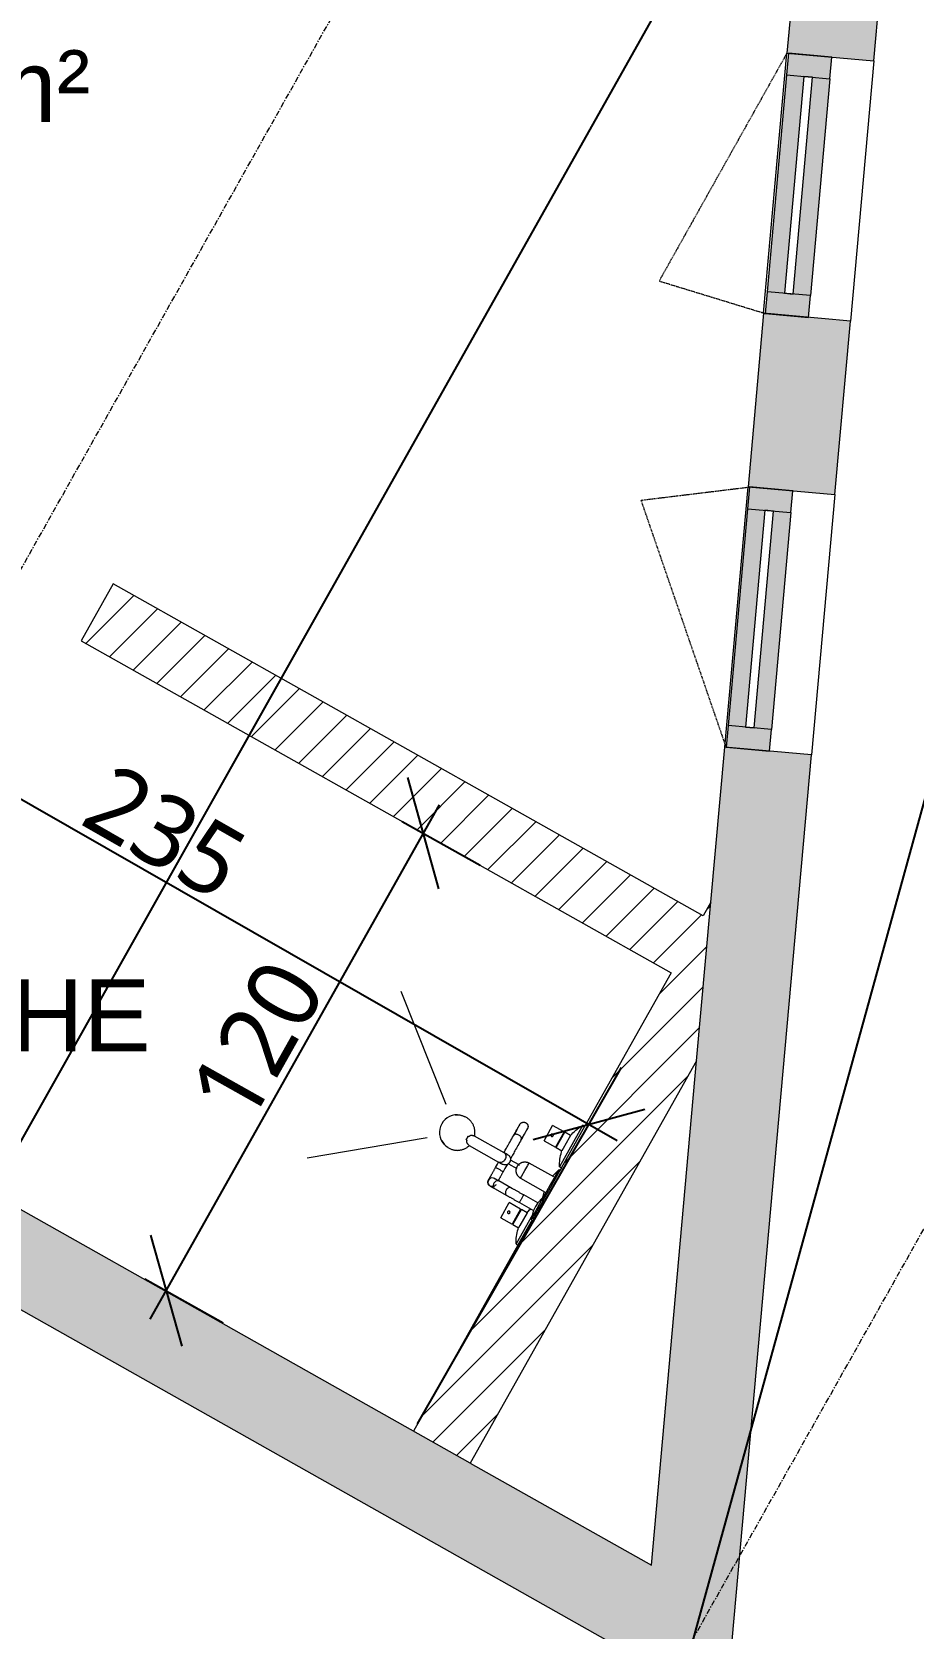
# Model space of a CAD drawing. Header units: millimetres. Extents: x 139864 to 546726, y 40253 to 3921401762.
# Drawn here: x 302324 to 304348, y 55252 to 58917 of the extents above; entities that cross this region are included whole.
import ezdxf

# ---------------------------------------------------------------- set-up
doc = ezdxf.new("R2010")
doc.units = ezdxf.units.MM
for name, pattern in [('Caché', [3, 2, -1]), ('Centre', [12.5, 2.5, -1.875, 6.25, -1.875]), ('Ligne de quadrillage', [22.225, 12.7, -3.175, 3.175, -3.175]), ('Triple tiret', [21.25, 6.25, -1.875, 2.5, -1.875, 2.5, -1.875, 2.5, -1.875])]:
    doc.linetypes.add(name, pattern=pattern)
for name, color, linetype, lineweight in [('AS-20_AXES-ET-FILES', 12, 'Centre', 9), ('AS-22_MOYEN', 3, 'Continuous', 13), ('AS-23_FIN', 2, 'Continuous', 9), ('AS-24_TRES-FIN', 9, 'Continuous', 9), ('AS-25_PROJECTIONS', 12, 'Triple tiret', 9), ('AS-26_STRUCTURE-BETON', 6, 'Continuous', 13), ('AS-30_COTE-1', 1, 'Continuous', 5), ('AS-31_TXT-1', 32, 'Continuous', 5), ('AS-41_SANITAIRES', 9, 'Continuous', 9), ('AS-50_HACHURES-01', 9, 'Continuous', 13)]:
    doc.layers.add(name, color=color, linetype=linetype, lineweight=lineweight)
doc.styles.add('Arial', font='arial.ttf', dxfattribs={"height": 165})
doc.styles.add('Trebuchet MS_2', font='trebuc.ttf', dxfattribs={"height": 165})
doc.dimstyles.new('Cotes_linéaires', dxfattribs={"dimscale": 304.8, "dimtxt": 170.1069, "dimasz": 0.615157, "dimexe": 0.492126, "dimexo": 0.0625, "dimgap": 0.049213, "dimtad": 1, "dimdec": 0, "dimlfac": 0.1, "dimzin": 0, "dimdsep": 46, "dimtxsty": 'Trebuchet MS_2', "dimblk1": 'OBLIQUE', "dimblk2": 'OBLIQUE', "dimsah": 1, "dimcen": 0.09, "dimdle": 0.246063, "dimazin": 0, "dimtfac": 1, "dimtdec": 4, "dimtix": 1, "dimtmove": 0, "dimatfit": 3, "dimfxl": 0, "dimtvp": 1, "dimtolj": 1, "dimtzin": 0, "dimarcsym": 0})
doc.dimstyles.get("Standard").update_dxf_attribs({"dimtxt": 0.18, "dimasz": 0.18, "dimexe": 0.18, "dimexo": 0.0625, "dimgap": 0.09, "dimtad": 0, "dimtih": 1, "dimtoh": 1, "dimdec": 4, "dimzin": 0, "dimdsep": 46, "dimtxsty": 'Standard', "dimcen": 0.09, "dimadec": 0, "dimazin": 0, "dimtfac": 1, "dimtdec": 4, "dimtofl": 0, "dimtmove": 0, "dimatfit": 3, "dimfxl": 0, "dimtolj": 1, "dimtzin": 0, "dimarcsym": 0})

# ---------------------------------------------------------------- blocks, each defined once
blk = doc.blocks.new('SAN-DOUCHE-ITA - ADA Shower-10082010-12_ Niveau 12 -  BAT BUREAUX')
at = {"layer": 'AS-41_SANITAIRES'}
for p, q in [((-231.9, 595), (-56.1, 377.8)), ((207.7, 595), (31.8, 377.8)), ((-52.2, 327.8), (-52.3, 325.7)), ((28.1, 325.7), (27.9, 327.8)), ((-24.6, 284.4), (-24.6, 207)), ((0.4, 206.2), (0.4, 284.4)), ((-82.1, 185.4), (-82.1, 152.8)), ((-62.1, 153.6), (-62.1, 185.4)), ((-17.1, 185.6), (-17.1, 163.3)), ((-7.1, 162.7), (-7.1, 185.6)), ((-133.7, 140.2), (-133.7, 110.2)), ((-133.7, 140.2), (-93.7, 140.2)), ((-93.7, 110.2), (-133.7, 110.2)), ((-130.7, 110.2), (-130.7, 108.2)), ((-96.7, 108.2), (-96.7, 110.2)), ((-93.7, 110.2), (-93.7, 140.2)), ((-82.1, 120), (-82.1, 83)), ((-62.1, 83), (-62.1, 120)), ((-32.1, 145), (-32.1, 80.1)), ((-32.1, 145), (-32.1, 144.4)), ((-32.1, 145), (-26.3, 145)), ((-26, 145), (-12.1, 145)), ((-12.1, 145), (1.7, 145)), ((2.1, 145), (7.9, 145)), ((7.9, 80.1), (7.9, 145)), ((69.5, 140.2), (69.5, 110.2)), ((69.5, 140.2), (109.5, 140.2)), ((109.5, 110.2), (69.5, 110.2)), ((72.5, 110.2), (72.5, 108.2)), ((106.5, 108.2), (106.5, 110.2)), ((109.5, 110.2), (109.5, 140.2)), ((-168.7, 80), (-168.7, 75)), ((-92.2, 80), (-168.7, 80)), ((-168.7, 75), (-101.5, 75)), ((-133.7, 108.2), (-133.7, 93.2)), ((-133.7, 108.2), (-93.7, 108.2)), ((-127.9, 93.2), (-133.7, 93.2)), ((-93.7, 93.2), (-127.7, 93.2)), ((-82.1, 83), (-102.1, 78)), ((-102.1, 78), (-102.1, 75)), ((-100.7, 78), (-72.1, 78)), ((-72.1, 75), (-100.7, 75)), ((-93.7, 93.2), (-93.7, 108.2)), ((-72.1, 83), (-82.1, 83)), ((-62.1, 83), (-72.1, 83)), ((-72.1, 78), (-51.4, 78)), ((-51.3, 75), (-72.1, 75)), ((-46.9, 79.2), (-62.1, 83)), ((-32.1, 83), (-52.1, 78)), ((-52.1, 78), (-52.1, 75)), ((-12.1, 78), (-52.1, 78)), ((-12.1, 75), (-52.1, 75)), ((27.9, 78), (-12.1, 78)), ((27.9, 75), (-12.1, 75)), ((27.9, 78), (7.9, 83)), ((27.9, 75), (27.9, 78)), ((34.5, 80), (34.5, 75)), ((144.5, 80), (34.5, 80)), ((34.5, 75), (144.5, 75)), ((69.5, 108.2), (69.5, 93.2)), ((69.5, 108.2), (109.5, 108.2)), ((75.3, 93.2), (69.5, 93.2)), ((103.5, 93.2), (75.5, 93.2)), ((109.5, 93.2), (103.6, 93.2)), ((109.5, 93.2), (109.5, 108.2)), ((144.5, 75), (144.5, 80))]:
    blk.add_line(p, q, dxfattribs=at)
at = {"layer": 'AS-41_SANITAIRES', "flags": 128}
for points in [[(-50.1, 335.8), (-50.6, 334.3), (-51.1, 332.8), (-51.5, 331.3), (-51.8, 329.7), (-52.1, 328.1), (-52.3, 326.5), (-52.4, 324.9), (-52.5, 323.3), (-52.5, 321.7), (-52.4, 320.1), (-52.3, 318.5), (-52.1, 317), (-51.9, 315.4), (-51.6, 313.8), (-51.2, 312.2), (-50.8, 310.7), (-50.3, 309.2), (-49.7, 307.7), (-49.1, 306.2), (-48.4, 304.8), (-47.7, 303.3), (-46.9, 302), (-46, 300.6), (-45.1, 299.3), (-44.1, 298), (-43.1, 296.8), (-42.1, 295.5), (-41, 294.4), (-39.8, 293.3), (-38.6, 292.2), (-37.4, 291.2), (-36.1, 290.2), (-34.8, 289.3), (-33.4, 288.4), (-32, 287.6), (-30.6, 286.9), (-29.2, 286.2), (-27.7, 285.5), (-26.2, 284.9), (-24.7, 284.4), (-24.6, 284.4)], [(0.4, 284.4), (1.9, 284.9), (3.4, 285.5), (4.9, 286.1), (6.3, 286.8), (7.7, 287.6), (9.1, 288.4), (10.5, 289.3), (11.8, 290.2), (13.1, 291.1), (14.3, 292.2), (15.5, 293.2), (16.7, 294.3), (17.8, 295.5), (18.8, 296.7), (19.9, 297.9), (20.8, 299.2), (21.7, 300.5), (22.6, 301.9), (23.4, 303.3), (24.1, 304.7), (24.8, 306.1), (25.4, 307.6), (26, 309.1), (26.5, 310.6), (26.9, 312.2), (27.3, 313.7), (27.6, 315.3), (27.9, 316.9), (28.1, 318.5), (28.2, 320.1), (28.3, 321.7), (28.3, 323.3), (28.2, 324.9), (28, 326.4), (27.8, 328), (27.6, 329.6), (27.2, 331.2), (26.9, 332.7), (26.4, 334.3), (25.9, 335.8), (25.8, 335.8)], [(-72.5, 187.1), (-72.9, 187.1), (-73.3, 187.2), (-73.7, 187.2), (-74.1, 187.3), (-74.5, 187.4), (-74.9, 187.5), (-75.3, 187.6), (-75.6, 187.7), (-76, 187.9), (-76.4, 188), (-76.7, 188.2), (-77.1, 188.4), (-77.4, 188.6), (-77.8, 188.8), (-78.1, 189.1), (-78.4, 189.3), (-78.7, 189.6), (-79, 189.8), (-79.3, 190.1), (-79.6, 190.4), (-79.8, 190.7), (-80.1, 191), (-80.3, 191.4), (-80.5, 191.7), (-80.7, 192), (-80.9, 192.4), (-81.1, 192.7), (-81.3, 193.1), (-81.4, 193.5), (-81.6, 193.8), (-81.7, 194.2), (-81.8, 194.6), (-81.9, 195), (-82, 195.4), (-82, 195.8), (-82.1, 196.2), (-82.1, 196.6), (-82.1, 197), (-82.1, 197.4), (-82.1, 197.8), (-82.1, 198.2), (-82, 198.6), (-81.9, 199), (-81.9, 199.4), (-81.8, 199.8), (-81.6, 200.1), (-81.5, 200.5), (-81.4, 200.9), (-81.2, 201.3), (-81, 201.6), (-80.8, 202), (-80.6, 202.3), (-80.4, 202.7), (-80.2, 203), (-80, 203.3), (-79.7, 203.6), (-79.4, 203.9), (-79.2, 204.2), (-78.9, 204.5), (-78.6, 204.7), (-78.3, 205), (-77.9, 205.2), (-77.6, 205.5), (-77.3, 205.7), (-76.9, 205.9), (-76.6, 206), (-76.2, 206.2), (-75.8, 206.4), (-75.5, 206.5), (-75.1, 206.6), (-74.7, 206.8), (-74.3, 206.9), (-73.9, 206.9), (-73.5, 207), (-73.1, 207), (-72.7, 207.1), (-72.3, 207.1), (-72.1, 207.1)], [(-82.1, 197.1), (-82.1, 197), (-82.1, 196.9), (-82.1, 196.7), (-82.1, 196.4), (-82.1, 196), (-82.1, 195.6), (-82.1, 195.1), (-82.1, 194.5), (-82.1, 193.9), (-82.1, 193.2), (-82.1, 192.4), (-82.1, 191.6), (-82.1, 190.7), (-82.1, 189.8), (-82.1, 188.7), (-82.1, 187.7), (-82.1, 186.6), (-82.1, 185.4), (-82.1, 185.4)], [(-72.1, 207.1), (-72.1, 207.1), (-72, 207.1), (-71.9, 207.1), (-71.7, 207.1), (-71.4, 207.1), (-71.1, 207.1), (-70.8, 207.1), (-70.4, 207.1), (-69.9, 207.1), (-69.4, 207.1), (-68.8, 207.1), (-68.2, 207.1), (-67.5, 207.1), (-66.8, 207.1), (-66.1, 207.1), (-65.3, 207.1), (-64.4, 207.1), (-63.5, 207.1), (-62.6, 207.1), (-61.6, 207.1), (-60.6, 207.1), (-59.5, 207.1), (-58.5, 207.1), (-57.3, 207.1), (-56.2, 207.1), (-55, 207.1), (-53.8, 207.1), (-52.6, 207.1), (-51.3, 207.1), (-50, 207.1), (-48.7, 207.1), (-47.4, 207.1), (-46.1, 207.1), (-44.7, 207.1), (-43.3, 207.1), (-42, 207.1), (-40.6, 207.1), (-39.2, 207.1), (-39, 207.1)], [(-72, 187.1), (-72.1, 187.1), (-72.1, 187.1)], [(-39, 187.1), (-40.4, 187.1), (-41.8, 187.1), (-43.2, 187.1), (-44.5, 187.1), (-45.9, 187.1), (-47.2, 187.1), (-48.5, 187.1), (-49.8, 187.1), (-51.1, 187.1), (-52.4, 187.1), (-53.6, 187.1), (-54.8, 187.1), (-56, 187.1), (-57.2, 187.1), (-58.3, 187.1), (-59.4, 187.1), (-60.4, 187.1), (-61.5, 187.1), (-62.4, 187.1)], [(-62.1, 185.4), (-62.1, 186.5), (-62.1, 187.7), (-62.1, 188.7), (-62.1, 189.7), (-62.1, 190.7), (-62.1, 191.6), (-62.1, 192.4), (-62.1, 193.2), (-62.1, 193.9), (-62.1, 194.5), (-62.1, 195.1), (-62.1, 195.6), (-62.1, 196), (-62.1, 196.4), (-62.1, 196.6), (-62.1, 196.9), (-62.1, 197), (-62.1, 197.1)], [(-39, 207.1), (-34.3, 207.1), (-29.6, 207.1), (-24.9, 207.1)], [(-20, 187.1), (-20.9, 187.1), (-25.6, 187.1), (-30.3, 187.1), (-35, 187.1), (-39, 187.1)], [(-24.6, 206.5), (-24.6, 205.5), (-24.6, 204.6), (-24.6, 203.7), (-24.6, 202.8), (-24.6, 202), (-24.6, 201.3), (-24.6, 200.6), (-24.6, 200), (-24.6, 199.4), (-24.6, 198.9), (-24.6, 198.4), (-24.6, 198), (-24.6, 197.7), (-24.6, 197.5), (-24.6, 197.3), (-24.6, 197.1), (-24.6, 197.1)], [(46.1, 187.1), (41.9, 187.1), (37.9, 187.1), (34, 187.1), (30.2, 187.1), (26.5, 187.1), (23, 187.1), (19.6, 187.1), (16.4, 187.1), (13.3, 187.1), (10.4, 187.1), (7.6, 187.1), (5, 187.1), (2.6, 187.1), (0.3, 187.1), (-1.7, 187.1), (-3.6, 187.1), (-4.8, 187.1)], [(0.4, 207.1), (1.9, 207.1), (4.2, 207.1), (6.8, 207.1), (9.5, 207.1), (12.4, 207.1), (15.4, 207.1), (18.6, 207.1), (21.9, 207.1), (25.4, 207.1), (29, 207.1), (32.8, 207.1), (36.7, 207.1), (40.7, 207.1), (44.8, 207.1), (46.1, 207.1)], [(0.4, 197.1), (0.4, 197.2), (0.4, 197.3), (0.4, 197.5), (0.4, 197.8), (0.4, 198.2), (0.4, 198.6), (0.4, 199), (0.4, 199.5), (0.4, 200.1), (0.4, 200.8), (0.4, 201.5), (0.4, 202.2), (0.4, 203.1), (0.4, 203.9), (0.4, 204.9), (0.4, 205.8), (0.4, 206.5)], [(46.1, 207.1), (48.7, 207.1), (51.2, 207.1), (53.7, 207.1), (56, 207.1), (58.2, 207.1), (60.2, 207.1), (62.2, 207.1), (64, 207.1), (65.7, 207.1), (67.2, 207.1), (68.6, 207.1), (69.9, 207.1), (71, 207.1), (72, 207.1), (72.9, 207.1), (73.6, 207.1), (74.1, 207.1), (74.5, 207.1), (74.7, 207.1), (74.8, 207.1), (74.8, 207.1)], [(74.8, 207.1), (74.8, 207.1), (74.5, 207.1), (74.2, 207.1), (73.7, 207.1), (73, 207.1), (72.2, 207.1), (71.2, 207.1), (70.1, 207.1), (68.9, 207.1), (67.5, 207.1), (65.9, 207.1), (64.3, 207.1), (62.5, 207.1), (60.6, 207.1), (58.5, 207.1), (56.3, 207.1), (54, 207.1), (51.6, 207.1), (49.1, 207.1), (46.5, 207.1), (46.1, 207.1)], [(46.1, 187.1), (48.7, 187.1), (51.2, 187.1), (53.7, 187.1), (56, 187.1), (58.2, 187.1), (60.2, 187.1), (62.2, 187.1), (64, 187.1), (65.7, 187.1), (67.2, 187.1), (68.6, 187.1), (69.9, 187.1), (71, 187.1), (72, 187.1), (72.9, 187.1), (73.6, 187.1), (74.1, 187.1), (74.5, 187.1), (74.7, 187.1), (74.8, 187.1), (74.8, 187.1)], [(74.8, 187.1), (74.8, 187.1), (74.5, 187.1), (74.2, 187.1), (73.7, 187.1), (73, 187.1), (72.2, 187.1), (71.2, 187.1), (70.1, 187.1), (68.9, 187.1), (67.5, 187.1), (65.9, 187.1), (64.3, 187.1), (62.5, 187.1), (60.6, 187.1), (58.5, 187.1), (56.3, 187.1), (54, 187.1), (51.6, 187.1), (49.1, 187.1), (46.5, 187.1)], [(74.8, 207.1), (75.2, 207.1), (75.6, 207.1), (76, 207), (76.4, 207), (76.8, 206.9), (77.2, 206.8), (77.6, 206.7), (78, 206.6), (78.4, 206.5), (78.7, 206.3), (79.1, 206.1), (79.5, 206), (79.8, 205.8), (80.2, 205.6), (80.5, 205.3), (80.8, 205.1), (81.1, 204.9), (81.4, 204.6), (81.7, 204.3), (82, 204.1), (82.3, 203.8), (82.6, 203.5), (82.8, 203.2), (83, 202.8), (83.3, 202.5), (83.5, 202.2), (83.7, 201.8), (83.8, 201.5), (84, 201.1), (84.2, 200.7), (84.3, 200.3), (84.4, 200), (84.5, 199.6), (84.6, 199.2), (84.7, 198.8), (84.8, 198.4), (84.8, 198), (84.8, 197.6), (84.8, 197.2), (84.8, 196.8), (84.8, 196.4), (84.8, 196), (84.7, 195.6), (84.7, 195.2), (84.6, 194.8), (84.5, 194.4), (84.4, 194.1), (84.2, 193.7), (84.1, 193.3), (83.9, 192.9), (83.8, 192.6), (83.6, 192.2), (83.4, 191.9), (83.2, 191.5), (82.9, 191.2), (82.7, 190.9), (82.4, 190.6), (82.2, 190.3), (81.9, 190), (81.6, 189.7), (81.3, 189.5), (81, 189.2), (80.7, 189), (80.3, 188.7), (80, 188.5), (79.7, 188.3), (79.3, 188.1), (78.9, 188), (78.6, 187.8), (78.2, 187.7), (77.8, 187.5), (77.4, 187.4), (77, 187.3), (76.7, 187.3), (76.3, 187.2), (75.9, 187.1), (75.5, 187.1), (75.1, 187.1), (74.8, 187.1)], [(-82.1, 153.3), (-82.1, 152.1), (-82.1, 151), (-82.1, 149.8), (-82.1, 148.5), (-82.1, 147.2), (-82.1, 145.8), (-82.1, 144.4), (-82.1, 142.9), (-82.1, 141.4), (-82.1, 139.9), (-82.1, 138.3), (-82.1, 136.7), (-82.1, 135.1), (-82.1, 133.4), (-82.1, 131.7), (-82.1, 130), (-82.1, 128.3), (-82.1, 126.5), (-82.1, 124.7), (-82.1, 123), (-82.1, 121.2), (-82.1, 120)], [(-62.1, 120), (-62.1, 121.8), (-62.1, 123.6), (-62.1, 125.3), (-62.1, 127.1), (-62.1, 128.8), (-62.1, 130.6), (-62.1, 132.3), (-62.1, 134), (-62.1, 135.6), (-62.1, 137.2), (-62.1, 138.8), (-62.1, 140.4), (-62.1, 141.9), (-62.1, 143.4), (-62.1, 144.9), (-62.1, 146.3), (-62.1, 147.6), (-62.1, 148.9), (-62.1, 150.2), (-62.1, 151.4), (-62.1, 152.5), (-62.1, 153.3)], [(-32.1, 145), (-32.1, 145.8), (-32.1, 146.6), (-32, 147.4), (-31.9, 148.2), (-31.7, 149), (-31.5, 149.8), (-31.3, 150.5), (-31.1, 151.3), (-30.8, 152), (-30.5, 152.8), (-30.2, 153.5), (-29.9, 154.2), (-29.5, 154.9), (-29.1, 155.6), (-28.6, 156.3), (-28.2, 156.9), (-27.7, 157.6), (-27.2, 158.2), (-26.6, 158.8), (-26.1, 159.3), (-25.5, 159.9), (-24.9, 160.4), (-24.2, 160.9), (-23.6, 161.4), (-22.9, 161.8), (-22.2, 162.2), (-21.5, 162.6), (-20.8, 163), (-20.1, 163.3), (-19.4, 163.6), (-18.6, 163.9), (-17.9, 164.2), (-17.1, 164.4), (-16.3, 164.6), (-15.5, 164.7), (-14.7, 164.8), (-13.9, 164.9), (-13.1, 165), (-12.3, 165), (-12.1, 165)], [(-32.1, 146.6), (-32, 147.4), (-31.9, 148.2), (-31.7, 149)], [(-31.5, 149.8), (-31.3, 150.5), (-31.1, 151.3), (-30.8, 152), (-30.5, 152.8), (-30.2, 153.5), (-29.9, 154.2), (-29.5, 154.9), (-29.1, 155.6), (-28.6, 156.3), (-28.2, 156.9), (-27.7, 157.6)], [(-27.2, 158.2), (-26.6, 158.8), (-26.1, 159.3), (-25.5, 159.9), (-24.9, 160.4), (-24.2, 160.9), (-23.6, 161.4), (-22.9, 161.8), (-22.2, 162.2), (-21.5, 162.6), (-20.8, 163), (-20.1, 163.3), (-19.4, 163.6), (-18.6, 163.9), (-17.9, 164.2), (-17.1, 164.4)], [(-12.1, 165), (-11.3, 165), (-10.5, 164.9), (-9.7, 164.9), (-8.9, 164.7), (-8.1, 164.6), (-7.4, 164.4), (-6.6, 164.2), (-5.8, 164), (-5.1, 163.7), (-4.3, 163.4), (-3.6, 163.1), (-2.9, 162.7), (-2.2, 162.4), (-1.5, 161.9), (-0.8, 161.5), (-0.2, 161), (0.5, 160.6), (1.1, 160), (1.7, 159.5), (2.2, 158.9), (2.8, 158.3), (3.3, 157.7), (3.8, 157.1), (4.3, 156.5), (4.7, 155.8), (5.1, 155.1), (5.5, 154.4), (5.9, 153.7), (6.2, 153), (6.5, 152.2), (6.8, 151.5), (7, 150.7), (7.3, 150), (7.4, 149.2), (7.6, 148.4), (7.7, 147.6), (7.8, 146.8), (7.9, 146), (7.9, 145.2), (7.9, 145)], [(-7.2, 164.4), (-6.6, 164.2), (-5.8, 164), (-5.1, 163.7), (-4.3, 163.4), (-3.6, 163.1), (-2.9, 162.7), (-2.2, 162.4), (-1.5, 161.9), (-0.8, 161.5), (-0.2, 161), (0.5, 160.6)], [(1.7, 159.5), (2.2, 158.9), (2.8, 158.3), (3.3, 157.7), (3.8, 157.1), (4.3, 156.5), (4.7, 155.8), (5.1, 155.1), (5.5, 154.4), (5.9, 153.7), (6.2, 153), (6.5, 152.2), (6.8, 151.5), (7, 150.7), (7.3, 150), (7.4, 149.2), (7.6, 148.4), (7.7, 147.6), (7.8, 146.8), (7.9, 146), (7.9, 145.2)], [(-168.7, 80), (-164.9, 82.1), (-161.1, 84.1), (-157.1, 85.9), (-153.1, 87.6), (-149.1, 89.1), (-145, 90.4), (-140.8, 91.6), (-136.6, 92.6), (-133.5, 93.2)], [(-93.9, 93.2), (-89.7, 92.3), (-85.5, 91.2), (-82.1, 90.3)], [(34.5, 80), (38.3, 82.1), (42.1, 84.1), (46.1, 85.9), (50.1, 87.6), (54.1, 89.1), (58.2, 90.4), (62.4, 91.6), (66.6, 92.6), (69.7, 93.2)], [(109.3, 93.2), (113.5, 92.3), (117.7, 91.2), (121.9, 90), (126, 88.7), (130.1, 87.1), (134, 85.4), (138, 83.5), (141.8, 81.5), (144.5, 80)]]:
    blk.add_lwpolyline(points, dxfattribs=at)
at = {"layer": 'AS-41_SANITAIRES'}
for centre, radius, start, end in [((-72.1, 197.1), 10, 90, 195), ((-72.1, 197.1), 10, 15, 90), ((-72.1, 197.1), 10, 345, 14.5571), ((-18, 145), 20.8, 56.6125, 61.8358), ((-113.7, 130.2), 3, 360, 180), ((-113.7, 130.2), 3, 180, 0), ((89.5, 130.2), 3, 0, 180), ((89.5, 130.2), 3, 180, 0)]:
    blk.add_arc(centre, radius, start, end, dxfattribs=at)
for centre, major_axis, ratio, start_param, end_param in [((-12.1, 322.4), (40.4, 0), 0.98191, 2.513488, 3.058699), ((-12.1, 324.6), (-40.2, 0), 0.98191, 4.712389, 5.964728), ((-12.1, 324.6), (40.2, 0), 0.98191, 0.318534, 1.570796), ((-12.1, 322.4), (40.4, 0), 0.98191, 0.082893, 0.628105), ((-12.1, 322.4), (40.4, 0), 0.98191, 3.424357, 3.456179), ((-12.1, 305.8), (12.5, 0), 0.707107, 4.36728, 4.712389), ((-12.1, 305.8), (-12.5, 0), 0.707107, 1.570796, 1.915906), ((-12.1, 322.4), (40.4, 0), 0.98191, 5.968599, 6.000421), ((-72.1, 197.1), (10, 0), 0.999727, 1.570796, 2.094395), ((-72.1, 197.1), (10, 0), 0.999727, 1.047198, 1.570796), ((-39, 197.1), (0, 10), 0.029353, 5.585054, 6.283185), ((-39, 197.1), (0, 10), 0.029353, 3.141593, 3.839724), ((-39, 197.1), (0, 10), 0.029353, 5.235988, 5.58499), ((-39, 197.1), (0, 10), 0.029353, 4.886922, 5.235922), ((-39, 197.1), (0, 10), 0.029353, 4.188861, 4.537856), ((-39, 197.1), (0, 10), 0.029353, 3.839792, 4.18879), ((-39, 197.1), (0, 10), 0.029353, 4.537889, 4.886894)]:
    blk.add_ellipse(centre, major_axis=major_axis, ratio=ratio, start_param=start_param, end_param=end_param, dxfattribs=at)
for points, knots in [([(-17.5, 295.3), (-18.2, 295), (-19.1, 294.6), (-20.1, 294), (-20.8, 293.5), (-21.3, 292.9), (-21.8, 292.3), (-22.1, 291.7), (-22.3, 291.3), (-22.5, 291), (-22.7, 290.7), (-22.9, 290.2), (-23.1, 289.7), (-23.4, 289), (-23.7, 288), (-24, 286.9), (-24.2, 285.9), (-24.2, 285.4)], [0, 0, 0, 0, 0.125, 0.1875, 0.25, 0.3125, 0.375, 0.4375, 0.46875, 0.5, 0.53125, 0.5625, 0.625, 0.6875, 0.75, 0.875, 1, 1, 1, 1]), ([(-16.3, 297.5), (-16.3, 297.4), (-16.2, 297.2), (-16.1, 297), (-16.1, 296.8), (-16.1, 296.6), (-16.1, 296.5), (-16.2, 296.4), (-16.2, 296.2), (-16.3, 296.1), (-16.5, 295.9), (-16.6, 295.8), (-16.7, 295.8), (-16.8, 295.7), (-16.9, 295.6), (-17.1, 295.5), (-17.4, 295.4), (-17.5, 295.3)], [0, 0, 0, 0, 0.083333, 0.166667, 0.25, 0.291667, 0.333333, 0.375, 0.416667, 0.5, 0.583333, 0.625, 0.666667, 0.708333, 0.75, 0.833333, 1, 1, 1, 1]), ([(-6.7, 295.3), (-6.9, 295.4), (-7.1, 295.5), (-7.4, 295.6), (-7.5, 295.7), (-7.6, 295.8), (-7.7, 295.8), (-7.8, 295.9), (-7.9, 296.1), (-8, 296.2), (-8.1, 296.4), (-8.1, 296.5), (-8.1, 296.6), (-8.1, 296.8), (-8.1, 297), (-8, 297.2), (-7.9, 297.4), (-7.9, 297.5)], [0, 0, 0, 0, 0.166667, 0.25, 0.291667, 0.333333, 0.375, 0.416667, 0.5, 0.583333, 0.625, 0.666667, 0.708333, 0.75, 0.833333, 0.916667, 1, 1, 1, 1]), ([(0, 285.4), (-0.1, 285.9), (-0.3, 286.9), (-0.6, 288), (-0.9, 289), (-1.1, 289.7), (-1.3, 290.2), (-1.5, 290.7), (-1.7, 291), (-1.9, 291.3), (-2.1, 291.7), (-2.5, 292.3), (-2.9, 292.9), (-3.5, 293.5), (-4.1, 294), (-5.1, 294.6), (-6, 295), (-6.7, 295.3)], [0, 0, 0, 0, 0.125, 0.25, 0.3125, 0.375, 0.4375, 0.46875, 0.5, 0.53125, 0.5625, 0.625, 0.6875, 0.75, 0.8125, 0.875, 1, 1, 1, 1]), ([(-24.2, 285.4), (-24.3, 285.1), (-24.4, 284.5), (-24.6, 284.4), (-24.6, 284.4)], [0, 0, 0, 0, 0.3333333, 0.6629209, 0.6629209, 0.6629209, 0.6629209]), ([(0.4, 284.4), (0.3, 284.4), (0.2, 284.5), (0.1, 285.1), (0, 285.4)], [0.3370791, 0.3370791, 0.3370791, 0.3370791, 0.6666667, 1, 1, 1, 1]), ([(-72.1, 192.6), (-73.3, 192.6), (-75.6, 192.3), (-78.7, 191.1), (-81, 189.1), (-82.2, 186.7), (-82.2, 185), (-82, 184.2)], [0, 0, 0, 0, 0.1111111, 0.2222222, 0.3333333, 0.4444444, 0.5510993, 0.5510993, 0.5510993, 0.5510993]), ([(-62.2, 184.2), (-62.1, 185), (-62.1, 186.7), (-63.3, 189.1), (-65.6, 191.1), (-68.6, 192.3), (-71, 192.6), (-72.1, 192.6)], [0.4486027, 0.4486027, 0.4486027, 0.4486027, 0.5555556, 0.6666667, 0.7777778, 0.8888889, 1, 1, 1, 1]), ([(-12.1, 184.6), (-13.6, 184.6), (-16.5, 185.1), (-20.3, 187.3), (-23.2, 190.7), (-24.4, 194.2), (-24.6, 196.4), (-24.6, 197.1)], [0, 0, 0, 0, 0.1111111, 0.2222222, 0.3333333, 0.4444444, 0.4998563, 0.4998563, 0.4998563, 0.4998563]), ([(-15.4, 185), (-15.3, 185), (-15, 184.9), (-14, 184.7), (-12.9, 184.6), (-12.1, 184.6)], [0.7777778, 0.7777778, 0.7777778, 0.7777778, 0.7916667, 0.8611111, 1, 1, 1, 1]), ([(-12.1, 184.6), (-11.5, 184.6), (-10.4, 184.7), (-9.1, 185), (-8.2, 185.2), (-7.7, 185.4), (-7.4, 185.5), (-7.2, 185.6), (-7.1, 185.6), (-7.1, 185.6)], [0, 0, 0, 0, 0.1111111, 0.2222222, 0.2777778, 0.3333333, 0.3888889, 0.4444444, 0.4924595, 0.4924595, 0.4924595, 0.4924595]), ([(46.1, 187.1), (47.1, 187.1), (49.3, 188), (51.4, 191.4), (52.2, 195.3), (52.2, 198.9), (51.5, 202.2), (50.1, 204.9), (48.2, 206.7), (46.8, 207.1), (46.1, 207.1)], [-1, -1, -1, -1, -0.833333, -0.666667, -0.555556, -0.444444, -0.333333, -0.222222, -0.111111, 0, 0, 0, 0])]:
    blk.add_open_spline(points, degree=3, knots=knots, dxfattribs=at)
for points in [[(-12.1, 297.4), (-12.8, 297.4), (-14.2, 297.4), (-15.6, 297.5), (-16.3, 297.5)], [(-7.9, 297.5), (-8.6, 297.5), (-10, 297.4), (-11.4, 297.4), (-12.1, 297.4)], [(-12.1, 197.4), (-13.8, 197.4), (-17, 197.8), (-21.2, 199.9), (-24, 202.9), (-24.6, 205.3), (-24.6, 206.5)], [(0.4, 206.5), (0.4, 205.3), (-0.3, 202.9), (-3.1, 199.9), (-7.2, 197.8), (-10.5, 197.4), (-12.1, 197.4)], [(0.2, 199.3), (0.4, 197.8), (0.4, 194.9), (-1.1, 190.7), (-3.9, 187.3), (-7.8, 185.1), (-10.7, 184.6), (-12.1, 184.6)], [(-72.1, 160.8), (-73.4, 160.8), (-76.1, 160.4), (-79.5, 158.7), (-81.6, 156.2), (-82.1, 154.2), (-82.1, 153.3)], [(-62.8, 150.4), (-62.4, 151.3), (-61.9, 153.3), (-62.6, 156.2), (-64.8, 158.7), (-68.1, 160.4), (-70.8, 160.8), (-72.1, 160.8)], [(-72.1, 120.3), (-73.3, 120.3), (-75.6, 120.3), (-78.7, 120.2), (-81, 120.1), (-82.2, 120), (-82.2, 120), (-82, 120)], [(-62.3, 120), (-62.1, 120), (-62.1, 120), (-63.3, 120.1), (-65.6, 120.2), (-68.6, 120.3), (-71, 120.3), (-72.1, 120.3)]]:
    blk.add_open_spline(points, degree=3, dxfattribs=at)
blk = doc.blocks.new('Meneau rectangulaire - 100 x 25mm-10177348-12_ Niveau 12 -  BAT BUREAUX')
at = {"layer": 'AS-23_FIN'}
blk.add_hatch(color=256, dxfattribs=at).paths.add_polyline_path([(0, -50), (0, 50), (-50, 50), (-50, -50)], flags=0)
at = {"layer": 'AS-22_MOYEN'}
for p, q in [((0, 50), (-50, 50)), ((-50, 50), (-50, -50)), ((0, -50), (0, 50)), ((-50, -50), (0, -50))]:
    blk.add_line(p, q, dxfattribs=at)
blk = doc.blocks.new('Meneau rectangulaire - 100 x 25mm-10181193-12_ Niveau 12 -  BAT BUREAUX')
at = {"layer": 'AS-23_FIN'}
blk.add_hatch(color=256, dxfattribs=at).paths.add_polyline_path([(-50, -50), (-50, 50), (0, 50), (0, -50)], flags=0)
at = {"layer": 'AS-22_MOYEN'}
for p, q in [((-50, 50), (0, 50)), ((-50, -50), (-50, 50)), ((0, 50), (0, -50)), ((0, -50), (-50, -50))]:
    blk.add_line(p, q, dxfattribs=at)
blk = doc.blocks.new('Meneau rectangulaire - 100 x 25mm-10181192-12_ Niveau 12 -  BAT BUREAUX')
at = {"layer": 'AS-23_FIN'}
h = blk.add_hatch(color=256, dxfattribs=at)
h.paths.add_polyline_path([(556170.1, 56742.6), (556189.7, 56777.5), (555753.9, 57022.6), (555734.3, 56987.7), (556164.6, 56745.7)], flags=0)
h.paths.add_polyline_path([(556199.5, 56794.9), (556219.1, 56829.7), (555783.3, 57074.9), (555763.7, 57040), (556181.2, 56805.2)], flags=0)
for p, q in [((555783.3, 57074.9), (556219.1, 56829.7)), ((555734.3, 56987.7), (556170.1, 56742.6))]:
    blk.add_line(p, q, dxfattribs=at)
blk = doc.blocks.new('_Oblique')
at = {"color": 0, "linetype": 'ByBlock', "lineweight": -2}
blk.add_line((-0.5, -0.5), (0.5, 0.5), dxfattribs=at)
blk = doc.blocks.new('DIMBLOCK1-12_ Niveau 12 -  BAT BUREAUX')
at = {"layer": 'AS-30_COTE-1', "color": 0, "lineweight": -2, "transparency": 16777216}
for p, q in [((290778.7, 60354.4), (290879.9, 60533.8)), ((305908.5, 51882.1), (290740.8, 60440)), ((305815.7, 51870.2), (305916.9, 52049.6))]:
    blk.add_line(p, q, dxfattribs=at)
at = {"layer": 'Defpoints', "color": 0, "transparency": 16777216}
for p in [(290806.2, 60403.2), (290769.3, 60337.8), (305806.4, 51853.6)]:
    blk.add_point(p, dxfattribs=at)
at = {"layer": 'AS-30_COTE-1', "color": 0, "lineweight": -2, "transparency": 16777216, "xscale": 187.5, "yscale": 187.5, "zscale": 187.5}
for p, rotation in [((290806.2, 60403.2), 150.5674487815451), ((305843.2, 51918.9), 330.5674487815451)]:
    blk.add_blockref('_Oblique', p, dxfattribs=dict(at, rotation=rotation))
at = {"layer": 'AS-30_COTE-1', "color": 0, "transparency": 16777216, "insert": (298372.8, 56246.3), "char_height": 165, "width": 581.247, "attachment_point": 5, "rotation": 330.5674, "style": 'Trebuchet MS_2'}
blk.add_mtext('\\A1;1727', dxfattribs=at)
blk = doc.blocks.new('DIMBLOCK7-12_ Niveau 12 -  BAT BUREAUX')
at = {"layer": 'AS-30_COTE-1', "color": 0, "lineweight": -2, "transparency": 16777216}
for p, q in [((291743.8, 58515.5), (291642.7, 58336)), ((291651, 58503.5), (305305.7, 50812.9)), ((305267.8, 50898.5), (305166.8, 50719.1))]:
    blk.add_line(p, q, dxfattribs=at)
at = {"layer": 'Defpoints', "color": 0, "transparency": 16777216}
for p in [(291753.1, 58532.1), (305277.2, 50915.1), (305240.4, 50849.8)]:
    blk.add_point(p, dxfattribs=at)
at = {"layer": 'AS-30_COTE-1', "color": 0, "lineweight": -2, "transparency": 16777216, "xscale": 187.5, "yscale": 187.5, "zscale": 187.5}
for p, rotation in [((291716.3, 58466.7), 150.6110000238504), ((305240.4, 50849.8), 330.6110000238504)]:
    blk.add_blockref('_Oblique', p, dxfattribs=dict(at, rotation=rotation))
at = {"layer": 'AS-30_COTE-1', "color": 0, "transparency": 16777216, "insert": (298526.9, 54744.5), "char_height": 165, "width": 581.247, "attachment_point": 5, "rotation": 330.611, "style": 'Trebuchet MS_2'}
blk.add_mtext('\\A1;1552', dxfattribs=at)
blk = doc.blocks.new('DIMBLOCK108-12_ Niveau 12 -  BAT BUREAUX')
at = {"layer": 'AS-30_COTE-1', "color": 0, "lineweight": -2, "transparency": 16777216}
for p, q in [((302595.7, 55961.2), (303260, 57142)), ((303174.5, 57104.1), (303354, 57003.1)), ((302583.7, 56054), (302763.2, 55953))]:
    blk.add_line(p, q, dxfattribs=at)
at = {"layer": 'Defpoints', "color": 0, "transparency": 16777216}
for p in [(303157.9, 57113.5), (303223.2, 57076.7), (302567.1, 56063.3)]:
    blk.add_point(p, dxfattribs=at)
at = {"layer": 'AS-30_COTE-1', "color": 0, "lineweight": -2, "transparency": 16777216, "xscale": 187.5, "yscale": 187.5, "zscale": 187.5}
for p, rotation in [((303223.2, 57076.7), 60.64183115814669), ((302632.5, 56026.5), 240.6418311581467)]:
    blk.add_blockref('_Oblique', p, dxfattribs=dict(at, rotation=rotation))
at = {"layer": 'AS-30_COTE-1', "color": 0, "transparency": 16777216, "insert": (302841.6, 56600.1), "char_height": 165, "width": 435.935, "attachment_point": 5, "rotation": 60.6418, "style": 'Trebuchet MS_2'}
blk.add_mtext('\\A1;120', dxfattribs=at)
blk = doc.blocks.new('*D301')
at = {"layer": 'AS-30_COTE-1', "color": 0, "lineweight": -2, "transparency": 16777216}
for p, q in [((301166.3, 56890.3), (301634.6, 57708.4)), ((301495, 57615.5), (303668.6, 56371.5)), ((303209.8, 55720.7), (303678, 56538.9))]:
    blk.add_line(p, q, dxfattribs=at)
at = {"layer": 'Defpoints', "color": 0, "transparency": 16777216}
for p in [(301156.8, 56873.7), (303603.5, 56408.7), (303200.3, 55704.2)]:
    blk.add_point(p, dxfattribs=at)
at = {"layer": 'AS-30_COTE-1', "color": 0, "lineweight": -2, "transparency": 16777216, "xscale": 187.5, "yscale": 187.5, "zscale": 187.5}
for p, rotation in [((301560.1, 57578.3), 150.2159052429293), ((303603.5, 56408.7), 330.2159052429294)]:
    blk.add_blockref('_Oblique', p, dxfattribs=dict(at, rotation=rotation))
at = {"layer": 'AS-30_COTE-1', "color": 0, "transparency": 16777216, "insert": (302630.9, 57079.4), "char_height": 165, "attachment_point": 5, "rotation": 330.2159, "style": 'Trebuchet MS_2'}
blk.add_mtext('\\A1;235', dxfattribs=at)
blk = doc.blocks.new('*D380')
at = {"color": 0, "lineweight": -2, "transparency": 16777216}
for p, q in [((296593.6, 63854.3), (292199.3, 56042.5)), ((304125.4, 59617.5), (299731.1, 51805.7)), ((292199.5, 56042.5), (295965, 53924.4)), ((299731, 51805.9), (295965.6, 53924))]:
    blk.add_line(p, q, dxfattribs=at)
at = {"color": 0, "transparency": 16777216}
for points in [[(292199.6, 56042.6), (292199.5, 56042.5), (292199.4, 56042.6)], [(299731.1, 51805.9), (299731, 51805.9), (299731.2, 51805.8)]]:
    blk.add_solid(points, dxfattribs=at)
at = {"layer": 'Defpoints', "color": 0, "transparency": 16777216}
for p in [(296593.6, 63854.3), (304125.4, 59617.5), (299731.2, 51805.8)]:
    blk.add_point(p, dxfattribs=at)
at = {"color": 0, "transparency": 16777216, "insert": (295965.3, 53924.2), "char_height": 0.18, "attachment_point": 5}
blk.add_mtext('\\A1;8641.6762', dxfattribs=at)

msp = doc.modelspace()

# ---------------------------------------------------------------- hatches: boundary and pattern name
at = {"layer": 'AS-50_HACHURES-01'}
h = msp.add_hatch(color=256, dxfattribs=at)
h.paths.add_polyline_path([(303937.96157, 55288.63736), (304114.47466, 57256.61733), (303915.27432, 57274.48411), (303746.81696, 55396.31917), (303850.69722, 55337.79796)], flags=0)
h.paths.add_polyline_path([(304168.075, 57854.21825), (304203.80856, 58252.61894), (304004.60821, 58270.48572), (303968.87465, 57872.08503)], flags=0)
h.paths.add_polyline_path([(304257.40889, 58850.21986), (304332.4059, 59686.37661), (304133.20556, 59704.24339), (304058.20855, 58868.08664), (304106.58073, 58863.74802)], flags=0)
at = {"layer": 'AS-50_HACHURES-01', "lineweight": 9}
h = msp.add_hatch(dxfattribs=at)
h.set_pattern_fill('FP_15', color=256, style=0, pattern_type=2)
h.set_pattern_definition([(45, (-255016.84, 0), (-42.426407, 42.426407), [])])
h.paths.add_polyline_path([(303330.98301, 55630.58032), (303850.69722, 56554.50102), (303883.34481, 56918.49559), (303200.29429, 55704.20415)], flags=0)
at = {"layer": 'AS-50_HACHURES-01'}
msp.add_hatch(color=256, dxfattribs=at).paths.add_polyline_path([(303918.36268, 55070.1253), (303937.96157, 55288.63736), (301245.89965, 56805.2175), (301147.73456, 56630.96591), (303719.15506, 55182.34943)], flags=0)

# ---------------------------------------------------------------- linework, layer by layer
msp.add_line((306505.43765, 64892.23756), (303461.949, 53844.47671))
at = {"layer": 'AS-20_AXES-ET-FILES', "linetype": 'Ligne de quadrillage', "lineweight": 5}
for p, q in [((299166.1388, 52121.69459), (311235.99311, 73546.73796)), ((301387.84654, 50870.08972), (313457.70085, 72295.13309))]:
    msp.add_line(p, q, dxfattribs=at)
at = {"layer": 'AS-24_TRES-FIN', "lineweight": 13}
for p, q in [((304004.60821, 58270.48572), (304058.20855, 58868.08664)), ((304257.40889, 58850.21986), (304203.80856, 58252.61894)), ((303915.27432, 57274.48411), (303968.87465, 57872.08503)), ((304168.075, 57854.21825), (304114.47466, 57256.61733))]:
    msp.add_line(p, q, dxfattribs=at)
at = {"layer": 'AS-24_TRES-FIN'}
for p, q in [((302511.03153, 57649.39959), (302437.29596, 57518.31636)), ((303850.69722, 56554.50102), (303330.98301, 55630.58032)), ((303746.81696, 55396.31917), (303850.69722, 56554.50102)), ((303330.98301, 55630.58032), (303746.81696, 55396.31917))]:
    msp.add_line(p, q, dxfattribs=at)
at = {"layer": 'AS-25_PROJECTIONS', "linetype": 'Caché'}
for p, q in [((304058.20855, 58868.08664), (303764.72085, 58344.76554)), ((303764.72085, 58344.76554), (304008.03342, 58270.17851)), ((303723.35863, 57841.48804), (303972.29986, 57871.77782)), ((303918.69952, 57274.1769), (303723.35863, 57841.48804))]:
    msp.add_line(p, q, dxfattribs=at)
at = {"layer": 'AS-26_STRUCTURE-BETON'}
for p, q in [((304257.40889, 58850.21986), (304332.4059, 59686.37661)), ((304067.5884, 58972.66446), (304058.20855, 58868.08664)), ((304058.20855, 58868.08664), (304257.40889, 58850.21986)), ((304097.00713, 58814.40598), (304052.34018, 58316.40524)), ((304072.26022, 58314.61856), (304116.92716, 58812.61931)), ((304116.92716, 58812.61931), (304097.00713, 58814.40598)), ((304052.34018, 58316.40524), (304072.26022, 58314.61856)), ((304004.60821, 58270.48572), (303968.87465, 57872.08503)), ((304203.80856, 58252.61894), (304004.60821, 58270.48572)), ((304168.075, 57854.21825), (304203.80856, 58252.61894)), ((303968.87465, 57872.08503), (304168.075, 57854.21825)), ((304007.67323, 57818.40437), (303963.00629, 57320.40363)), ((303982.92632, 57318.61695), (304027.59326, 57816.61769)), ((304027.59326, 57816.61769), (304007.67323, 57818.40437)), ((303865.81028, 56887.32362), (302511.03153, 57649.39959)), ((302437.4914, 57518.66379), (303792.27014, 56756.58782)), ((303963.00629, 57320.40363), (303982.92632, 57318.61695)), ((303850.69722, 56554.50102), (303915.27432, 57274.48411)), ((304114.47466, 57256.61733), (303915.27432, 57274.48411)), ((303918.36268, 55070.1253), (304114.47466, 57256.61733)), ((303330.98301, 55630.58032), (301032.21361, 56925.59809)), ((303883.34481, 56918.49559), (303865.81028, 56887.32362)), ((303792.27014, 56756.58782), (303594.09562, 56404.28353)), ((301147.73456, 56630.96591), (303918.36268, 55070.1253)), ((303540.16619, 56308.41062), (303536.93042, 56302.65824)), ((303440.54382, 56131.30719), (303200.29429, 55704.20415))]:
    msp.add_line(p, q, dxfattribs=at)
at = {"layer": 'AS-50_HACHURES-01', "lineweight": 9}
for p, q in [((302448.44148, 57512.50426), (302558.58661, 57622.6494)), ((302502.74695, 57481.95692), (302612.89208, 57592.10206)), ((302557.05241, 57451.40958), (302667.19755, 57561.55471)), ((302611.35788, 57420.86223), (302721.50302, 57531.00737)), ((302665.66335, 57390.31489), (302775.80849, 57500.46002)), ((302719.96882, 57359.76754), (302830.11396, 57469.91268)), ((302774.27429, 57329.2202), (302884.41943, 57439.36533)), ((302847.70575, 57402.65166), (302884.41943, 57439.36533)), ((302828.57976, 57298.67285), (302938.7249, 57408.81799)), ((302828.57976, 57298.67285), (302938.7249, 57408.81799)), ((302882.88523, 57268.12551), (302993.03036, 57378.27064)), ((302937.1907, 57237.57816), (303047.33583, 57347.7233)), ((302991.49617, 57207.03082), (303101.6413, 57317.17595)), ((303045.80164, 57176.48347), (303155.94677, 57286.62861)), ((303100.10711, 57145.93613), (303210.25224, 57256.08126)), ((303154.41258, 57115.38879), (303264.55771, 57225.53392)), ((303208.71804, 57084.84144), (303318.86318, 57194.98658)), ((303263.02351, 57054.2941), (303373.16865, 57164.43923)), ((303317.32898, 57023.74675), (303427.47412, 57133.89189)), ((303371.63445, 56993.19941), (303481.77959, 57103.34454)), ((303425.93992, 56962.65206), (303536.08506, 57072.7972)), ((303480.24539, 56932.10472), (303590.39053, 57042.24985)), ((303534.55086, 56901.55737), (303644.69599, 57011.70251)), ((303588.85633, 56871.01003), (303699.00146, 56981.15516)), ((303643.1618, 56840.46268), (303753.30693, 56950.60782)), ((303697.46727, 56809.91534), (303807.6124, 56920.06047)), ((303751.77274, 56779.368), (303861.91787, 56889.51313))]:
    msp.add_line(p, q, dxfattribs=at)

# ---------------------------------------------------------------- block references
at = {"layer": 'AS-23_FIN', "extrusion": (0, 0, -1), "rotation": 95.12528848176791}
for p in [(-304111.43384, 58863.31273), (-304022.09994, 57867.31112)]:
    msp.add_blockref('Meneau rectangulaire - 100 x 25mm-10181193-12_ Niveau 12 -  BAT BUREAUX', p, dxfattribs=at)
at = {"layer": 'AS-23_FIN'}
for name, p, rotation in [('Meneau rectangulaire - 100 x 25mm-10181192-12_ Niveau 12 -  BAT BUREAUX', (23991.77958, 542193.21143), 294.2328803605338), ('Meneau rectangulaire - 100 x 25mm-10177348-12_ Niveau 12 -  BAT BUREAUX', (304057.83351, 58265.71181), 264.8747115182321), ('Meneau rectangulaire - 100 x 25mm-10181192-12_ Niveau 12 -  BAT BUREAUX', (23902.44568, 541197.20982), 294.2328803605338), ('Meneau rectangulaire - 100 x 25mm-10177348-12_ Niveau 12 -  BAT BUREAUX', (303968.49961, 57269.7102), 264.8747115182321)]:
    msp.add_blockref(name, p, dxfattribs=dict(at, rotation=rotation))
at = {"layer": 'AS-41_SANITAIRES', "rotation": 60.6418311576959}
msp.add_blockref('SAN-DOUCHE-ITA - ADA Shower-10082010-12_ Niveau 12 -  BAT BUREAUX', (303588.62895, 56241.58749), dxfattribs=at)

# ---------------------------------------------------------------- texts
at = {"layer": 'AS-31_TXT-1', "color": 7, "char_height": 165, "attachment_point": 1, "style": 'Arial'}
for s, insert, width in [('12.10m²', (301612.72712, 58875.00783), 998.1009375), ('DCHE', (301943.57925, 56741.03067), 757.5946875)]:
    msp.add_mtext(s, dxfattribs=dict(at, insert=insert, width=width))

# ---------------------------------------------------------------- dimensions: what is measured, and where the dimension line sits
dim = msp.add_aligned_dim(p1=(296593.6163, 63854.31659), p2=(304125.42778, 59617.52736), distance=-8962.80093, dimstyle='Standard')
dim.commit()
dim.dimension.update_dxf_attribs({"geometry": '*D380', "text_midpoint": (295965.29369, 53924.22833)})
at = {"layer": 'AS-30_COTE-1'}
for base, p1, p2, angle, override, picture, middle in [((290806.15107, 60403.15304), (305806.35112, 51853.62899), (290769.29617, 60337.83293), 330.56744878, {"dimpost": '<>', "dimfxl": 17265.420299}, 'DIMBLOCK1-12_ Niveau 12 -  BAT BUREAUX', (298372.75371, 56246.25752)), ((305240.36437, 50849.75013), (291753.13113, 58532.08185), (305277.1696, 50915.09824), 330.61100002, {"dimpost": '<>', "dimfxl": 15521.535227}, 'DIMBLOCK7-12_ Niveau 12 -  BAT BUREAUX', (298526.90078, 54744.45303)), ((303223.22608, 57076.68053), (302567.14566, 56063.31282), (303157.85818, 57113.4506), 60.64183116, {"dimpost": '<>', "dimfxl": 1204.877855}, 'DIMBLOCK108-12_ Niveau 12 -  BAT BUREAUX', (302841.63261, 56600.12089))]:
    dim = msp.add_linear_dim(base=base, p1=p1, p2=p2, angle=angle, dimstyle='Cotes_linéaires', override=override, dxfattribs=at)
    dim.commit()
    dim.dimension.update_dxf_attribs({"geometry": picture, "text_midpoint": middle})
dim = msp.add_aligned_dim(p1=(301156.83889, 56873.7489), p2=(303200.29429, 55704.20415), distance=811.73257, dimstyle='Cotes_linéaires', override={"dimpost": '<>', "dimfxl": 800}, dxfattribs=at)
dim.commit()
dim.dimension.update_dxf_attribs({"geometry": '*D301', "text_midpoint": (302630.92996, 57079.35619)})

doc.saveas('drawing.dxf')
